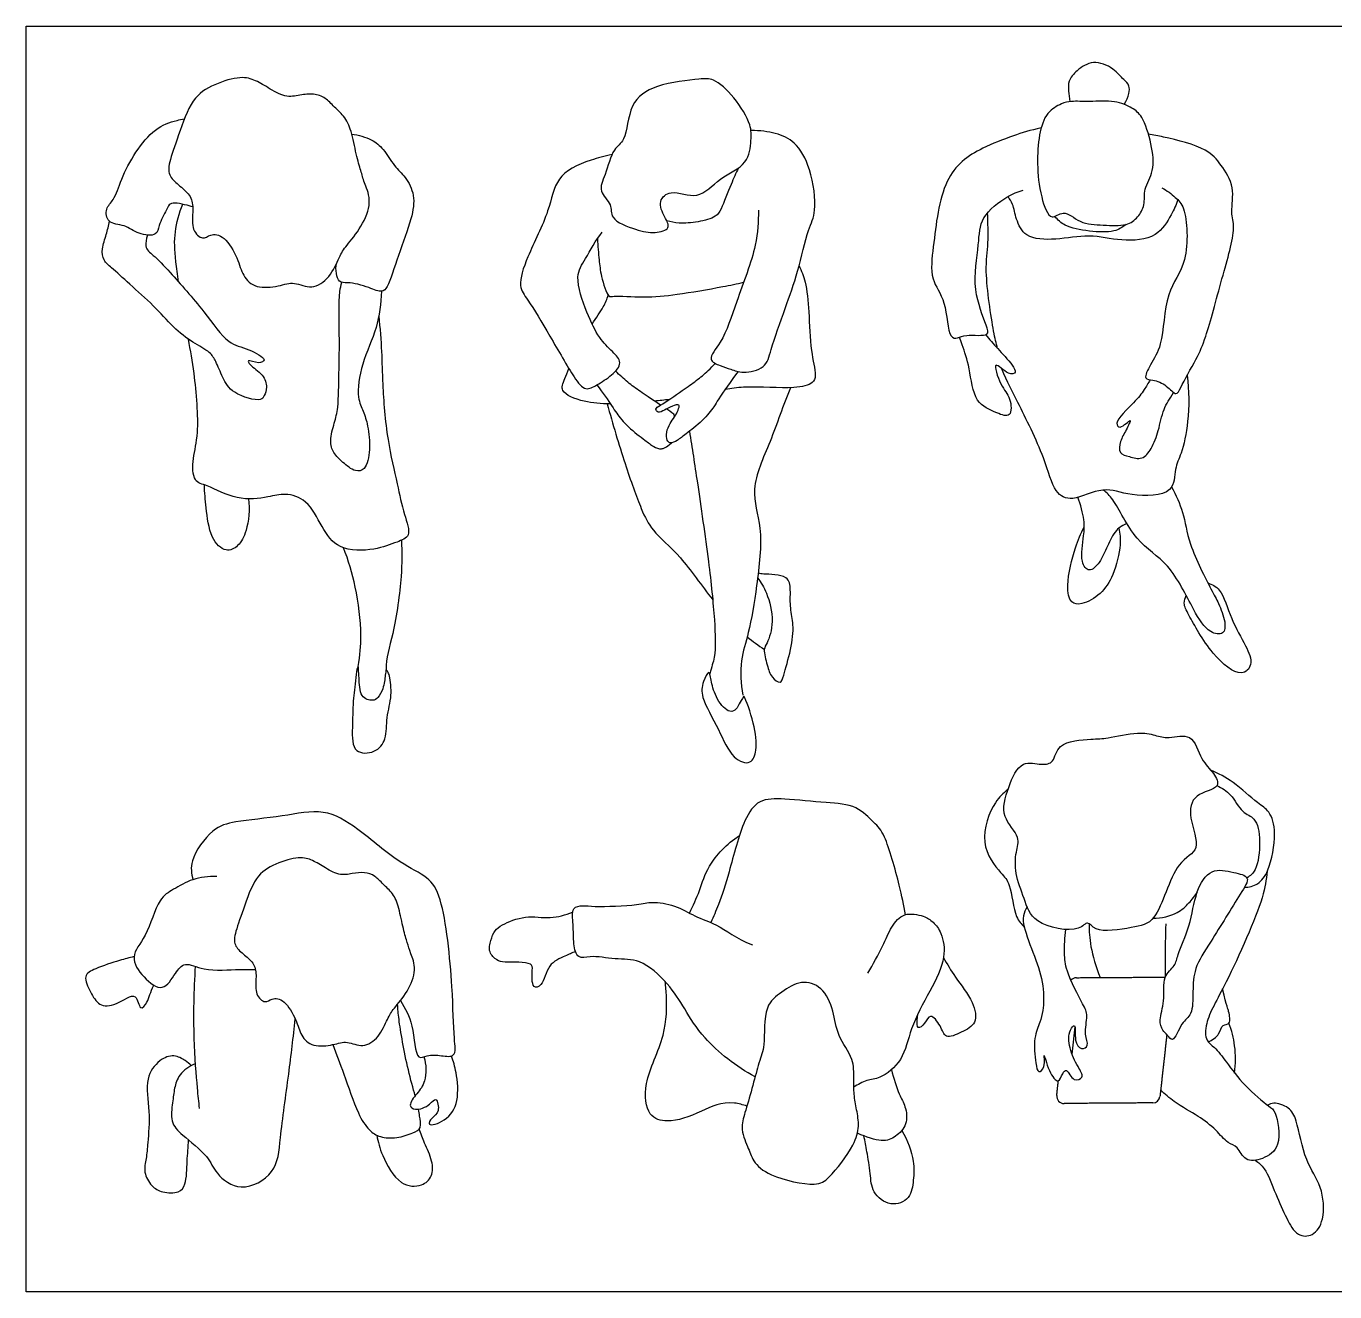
# Model space of a CAD drawing. Header units: millimetres. Extents: x 1029 to 1042.4, y 847.5 to 858.9.
# Drawn here: x 1038.673 to 1040.973, y 856.684 to 858.909 of the extents above; entities that cross this region are included whole.
import ezdxf

# ---------------------------------------------------------------- set-up
doc = ezdxf.new("R2010")
doc.units = ezdxf.units.MM
doc.layers.add('AG-PEOPLE', color=7, linetype='Continuous', true_color=0x66ccff)
doc.layers.add('X-VPRT', color=6, linetype='Continuous', true_color=0xff00ff)

msp = doc.modelspace()

# ---------------------------------------------------------------- linework, layer by layer
at = {"layer": 'AG-PEOPLE'}
msp.add_lwpolyline([(1040.5109, 857.102), (1040.5162, 857.1501)], dxfattribs=at)
for centre, start, end in [((1040.5187, 857.2238), 90.3972, 138.8011), ((1040.6745, 857.2248), 87.4959, 90.3972), ((1040.4969, 857.0284), 173.6324, 270.3972), ((1040.6527, 857.0295), 270.3972, 353.6324)]:
    msp.add_arc(centre, 0.0129, start, end, dxfattribs=at)
for points, knots in [([(1040.6028, 858.7718), (1040.6113, 858.7861), (1040.6143, 858.8062), (1040.6007, 858.815), (1040.5842, 858.8366), (1040.5479, 858.8512), (1040.5195, 858.8326), (1040.5036, 858.8141), (1040.5048, 858.7958), (1040.5059, 858.783), (1040.5073, 858.7769)], [0.028393, 0.028393, 0.028393, 0.028393, 0.284476, 0.480524, 0.747358, 1.055927, 1.34612, 1.593416, 1.809502, 2.02394, 2.02394, 2.02394, 2.02394]), ([(1039.8805, 858.8145), (1039.8913, 858.81), (1039.9189, 858.7851), (1039.9476, 858.7369), (1039.9471, 858.7091), (1039.9422, 858.6642), (1039.8902, 858.6448), (1039.8553, 858.6013), (1039.8068, 858.6243), (1039.7819, 858.602), (1039.794, 858.5745), (1039.8074, 858.5525), (1039.7751, 858.5445), (1039.7455, 858.5507), (1039.697, 858.5692), (1039.7042, 858.5969), (1039.6764, 858.619), (1039.6919, 858.6485), (1039.7028, 858.6946), (1039.7281, 858.7077), (1039.7312, 858.7757), (1039.779, 858.8085), (1039.8548, 858.8163), (1039.8726, 858.8179), (1039.8805, 858.8145)], [0, 0, 0, 0, 0.410549, 0.855713, 1.16975, 1.543205, 1.9762, 2.399985, 2.800824, 3.094724, 3.411971, 3.675701, 3.967246, 4.320045, 4.721028, 5.003725, 5.323252, 5.650567, 6.054629, 6.355242, 6.817524, 7.263435, 7.778208, 8.0792, 8.0792, 8.0792, 8.0792]), ([(1040.6495, 858.7026), (1040.6532, 858.6858), (1040.6572, 858.6557), (1040.636, 858.6241), (1040.64, 858.5952), (1040.6273, 858.5732), (1040.6063, 858.5569), (1040.5652, 858.5605), (1040.525, 858.5606), (1040.4968, 858.5894), (1040.4723, 858.5635), (1040.4542, 858.6135), (1040.4489, 858.6666), (1040.452, 858.7173), (1040.4642, 858.7579), (1040.4919, 858.7737), (1040.5102, 858.7783), (1040.5428, 858.7762), (1040.5853, 858.7795), (1040.6168, 858.7667), (1040.6365, 858.7501), (1040.6457, 858.7198), (1040.6495, 858.7026)], [0, 0, 0, 0, 0.323536, 0.60409, 0.851138, 1.081157, 1.314359, 1.612956, 1.916126, 2.188015, 2.40277, 2.698915, 3.060368, 3.397597, 3.698069, 3.952077, 4.154254, 4.421277, 4.733115, 5.001948, 5.234042, 5.564045, 5.564045, 5.564045, 5.564045]), ([(1038.9652, 858.5919), (1038.9594, 858.5937), (1038.9249, 858.6031), (1038.9209, 858.5879), (1038.9047, 858.5606), (1038.9034, 858.5394), (1038.868, 858.5433), (1038.847, 858.5611), (1038.8145, 858.5616), (1038.8112, 858.5901), (1038.829, 858.6053), (1038.841, 858.651), (1038.8871, 858.7275), (1038.9284, 858.742), (1038.9462, 858.7458), (1038.9505, 858.7466)], [0, 0, 0, 0, 0.221932, 0.484236, 0.772139, 0.983718, 1.260586, 1.542609, 1.815004, 2.053065, 2.29442, 2.647927, 3.362645, 3.723067, 3.836503, 3.836503, 3.836503, 3.836503]), ([(1040.4567, 858.7305), (1040.4379, 858.7268), (1040.4034, 858.7156), (1040.3407, 858.6915), (1040.2933, 858.6566), (1040.2738, 858.5812), (1040.2674, 858.5226), (1040.2597, 858.4631), (1040.2907, 858.4303), (1040.2925, 858.3608), (1040.3109, 858.3605), (1040.3239, 858.3687), (1040.368, 858.3626), (1040.3592, 858.3862), (1040.3337, 858.4505), (1040.3482, 858.5246), (1040.3479, 858.5747), (1040.3961, 858.6108), (1040.415, 858.6182), (1040.4249, 858.6213)], [7.926453, 7.926453, 7.926453, 7.926453, 8.251354, 8.667249, 9.347012, 9.716314, 10.107971, 10.490953, 10.831658, 11.187202, 11.356013, 11.566764, 11.872384, 12.067728, 12.448037, 12.89425, 13.25013, 13.626573, 13.911676, 13.911676, 13.911676, 13.911676]), ([(1039.2449, 858.7196), (1039.2567, 858.7186), (1039.2802, 858.711), (1039.3015, 858.6941), (1039.3187, 858.663), (1039.3401, 858.6451), (1039.357, 858.6113), (1039.3502, 858.5687), (1039.3266, 858.5087), (1039.31, 858.4529), (1039.2978, 858.44), (1039.2746, 858.4511), (1039.2389, 858.4606), (1039.22, 858.4559), (1039.2154, 858.4821), (1039.218, 858.4923)], [0, 0, 0, 0, 0.310458, 0.580464, 0.884054, 1.159911, 1.465551, 1.799765, 2.228648, 2.622472, 2.809483, 3.060349, 3.380888, 3.581405, 3.872756, 3.872756, 3.872756, 3.872756]), ([(1039.9596, 858.5861), (1039.9595, 858.5655), (1039.9588, 858.5234), (1039.9204, 858.4261), (1039.8996, 858.3571), (1039.8675, 858.3231), (1039.8935, 858.3121), (1039.9114, 858.3063), (1039.9331, 858.2982), (1039.9737, 858.3073), (1039.9814, 858.343), (1040.0078, 858.4158), (1040.0292, 858.4757), (1040.046, 858.5517), (1040.0634, 858.5842), (1040.0533, 858.6588), (1040.0263, 858.7066), (1039.9926, 858.7218), (1039.9627, 858.726), (1039.9465, 858.7263)], [0, 0, 0, 0, 0.470664, 1.080136, 1.604626, 1.954469, 2.216973, 2.48458, 2.771086, 3.12785, 3.47273, 3.994484, 4.491651, 5.006039, 5.369702, 5.876038, 6.313555, 6.680176, 7.016104, 7.016104, 7.016104, 7.016104]), ([(1040.6689, 858.625), (1040.6776, 858.6209), (1040.6935, 858.6081), (1040.7125, 858.5901), (1040.7177, 858.4918), (1040.673, 858.4434), (1040.6718, 858.3491), (1040.6502, 858.3181), (1040.635, 858.2881), (1040.6551, 858.2881), (1040.6767, 858.2795), (1040.6945, 858.2578), (1040.7027, 858.2772), (1040.7308, 858.326), (1040.7479, 858.3641), (1040.7732, 858.4642), (1040.8004, 858.5529), (1040.7886, 858.5818), (1040.7986, 858.627), (1040.7726, 858.6664), (1040.7482, 858.6966), (1040.6839, 858.7121), (1040.6538, 858.7184), (1040.6451, 858.7199)], [0, 0, 0, 0, 0.273996, 0.530218, 1.011639, 1.434547, 1.912649, 2.239088, 2.491182, 2.675785, 2.935516, 3.172309, 3.361561, 3.74427, 4.084026, 4.608656, 5.097134, 5.370962, 5.704152, 6.045734, 6.361512, 6.809171, 6.987573, 6.987573, 6.987573, 6.987573]), ([(1039.7025, 858.6841), (1039.6893, 858.681), (1039.6489, 858.67), (1039.6023, 858.6465), (1039.5928, 858.5822), (1039.5539, 858.5075), (1039.5358, 858.4529), (1039.5563, 858.4266), (1039.5937, 858.3645), (1039.6324, 858.2955), (1039.6545, 858.267), (1039.677, 858.2792), (1039.7015, 858.2946), (1039.7227, 858.318), (1039.702, 858.3385), (1039.678, 858.3619), (1039.6577, 858.4053), (1039.6352, 858.4693), (1039.6564, 858.5007), (1039.6737, 858.533), (1039.6849, 858.5472)], [8.322144, 8.322144, 8.322144, 8.322144, 8.534999, 9.017216, 9.478885, 10.038429, 10.470339, 10.791617, 11.304453, 11.851077, 12.173586, 12.443748, 12.778656, 13.081471, 13.369947, 13.716274, 14.137501, 14.614591, 14.970512, 15.412006, 15.412006, 15.412006, 15.412006]), ([(1039.9244, 858.6601), (1039.92, 858.6506), (1039.9116, 858.6329), (1039.8948, 858.5881), (1039.8854, 858.5733), (1039.8531, 858.5645), (1039.8204, 858.5622), (1039.8055, 858.5653), (1039.7985, 858.5672)], [0, 0, 0, 0, 0.335844, 0.742495, 0.98729, 1.322632, 1.668922, 1.948795, 1.948795, 1.948795, 1.948795]), ([(1038.9405, 858.4598), (1038.9385, 858.4727), (1038.9335, 858.5095), (1038.9322, 858.5463), (1038.9414, 858.581), (1038.9478, 858.5964)], [7.882293, 7.882293, 7.882293, 7.882293, 8.0677625, 8.4443444, 8.8121327, 8.8121327, 8.8121327, 8.8121327]), ([(1040.697, 858.6044), (1040.6939, 858.5952), (1040.6854, 858.5778), (1040.6607, 858.535), (1040.597, 858.5304), (1040.541, 858.5449), (1040.4843, 858.5328), (1040.4282, 858.5355), (1040.4122, 858.5696), (1040.4078, 858.5963), (1040.4014, 858.6057), (1040.3984, 858.61)], [0, 0, 0, 0, 0.275969, 0.617913, 1.010829, 1.40142, 1.793535, 2.158904, 2.454191, 2.718359, 2.922681, 2.922681, 2.922681, 2.922681]), ([(1040.3801, 858.3429), (1040.3775, 858.3531), (1040.3724, 858.3725), (1040.3561, 858.4801), (1040.3647, 858.5264), (1040.3632, 858.5639), (1040.3624, 858.5814)], [0, 0, 0, 0, 0.287573, 0.810796, 1.176965, 1.547997, 1.547997, 1.547997, 1.547997]), ([(1040.6059, 858.5609), (1040.5995, 858.5561), (1040.5848, 858.546), (1040.5413, 858.5483), (1040.4977, 858.5562), (1040.4859, 858.569), (1040.4807, 858.575)], [0, 0, 0, 0, 0.232242, 0.542438, 0.85527, 1.085363, 1.085363, 1.085363, 1.085363]), ([(1038.8858, 858.5422), (1038.8836, 858.5352), (1038.8801, 858.5186), (1038.8973, 858.5069), (1038.9287, 858.4733), (1038.9853, 858.4099), (1039.0249, 858.3508), (1039.0606, 858.3437), (1039.0986, 858.3238), (1039.0805, 858.3148), (1039.0598, 858.3251), (1039.0664, 858.3116), (1039.0901, 858.2981), (1039.0968, 858.275), (1039.0914, 858.2601), (1039.0852, 858.2483), (1039.0338, 858.2625), (1039.0182, 858.2906), (1039.0061, 858.32), (1038.996, 858.3377), (1038.9636, 858.3532), (1038.9304, 858.3804), (1038.8965, 858.419), (1038.8556, 858.4547), (1038.8238, 858.4843), (1038.8075, 858.4969), (1038.8046, 858.5188), (1038.8142, 858.5432), (1038.8172, 858.5588), (1038.8189, 858.5666)], [0.052774, 0.052774, 0.052774, 0.052774, 0.223994, 0.465947, 0.792194, 1.287738, 1.717857, 2.038144, 2.331416, 2.504721, 2.723349, 2.86362, 3.139215, 3.385671, 3.586709, 3.749471, 4.103413, 4.404495, 4.691349, 4.920611, 5.223125, 5.565686, 5.938732, 6.327505, 6.66789, 6.894749, 7.125187, 7.390723, 7.645474, 7.645474, 7.645474, 7.645474]), ([(1039.6767, 858.5358), (1039.6772, 858.5234), (1039.6797, 858.4976), (1039.6823, 858.4722), (1039.6944, 858.4314), (1039.7071, 858.4364), (1039.7612, 858.4315), (1039.8167, 858.4376), (1039.8843, 858.4488), (1039.9218, 858.4566), (1039.9337, 858.4592)], [0, 0, 0, 0, 0.364874, 0.688657, 1.049371, 1.231468, 1.658354, 2.12214, 2.661635, 2.914563, 2.914563, 2.914563, 2.914563]), ([(1040.0311, 858.4884), (1040.0353, 858.4791), (1040.0436, 858.4593), (1040.0492, 858.4058), (1040.0501, 858.3418), (1040.0619, 858.2974), (1040.0559, 858.28), (1040.0181, 858.2702), (1039.9514, 858.2779), (1039.9118, 858.2726), (1039.9011, 858.2708)], [0, 0, 0, 0, 0.330649, 0.765879, 1.257857, 1.653705, 1.877093, 2.223919, 2.785004, 2.992656, 2.992656, 2.992656, 2.992656]), ([(1039.2973, 858.4434), (1039.296, 858.422), (1039.2912, 858.3784), (1039.2615, 858.3185), (1039.2526, 858.2577), (1039.2656, 858.2329), (1039.2739, 858.2061), (1039.2784, 858.1664), (1039.2705, 858.1292), (1039.2498, 858.1253), (1039.2289, 858.1428), (1039.2117, 858.1586), (1039.2052, 858.1812), (1039.2146, 858.2129), (1039.2218, 858.2396), (1039.2221, 858.303), (1039.2238, 858.3529), (1039.2214, 858.4427), (1039.2261, 858.4534), (1039.2275, 858.4589)], [0, 0, 0, 0, 0.416641, 0.846886, 1.243527, 1.509123, 1.779501, 2.114755, 2.419301, 2.624763, 2.890745, 3.141718, 3.384532, 3.675648, 3.954377, 4.354578, 4.750886, 5.229508, 5.442829, 5.442829, 5.442829, 5.442829]), ([(1039.6672, 858.3858), (1039.6749, 858.3971), (1039.6881, 858.4155), (1039.6935, 858.4298), (1039.6958, 858.4365)], [5.9101037, 5.9101037, 5.9101037, 5.9101037, 6.194702, 6.432572, 6.432572, 6.432572, 6.432572]), ([(1039.2923, 858.3998), (1039.2944, 858.379), (1039.2979, 858.336), (1039.2984, 858.2794), (1039.306, 858.1822), (1039.3251, 858.1067), (1039.335, 858.0543), (1039.3513, 858.0124), (1039.3222, 858.0019), (1039.2848, 857.9871), (1039.2207, 857.9866), (1039.1914, 858.029), (1039.1691, 858.077), (1039.1276, 858.0897), (1039.0972, 858.0807), (1039.0424, 858.0743), (1038.9932, 858.1027), (1038.9646, 858.1076), (1038.9652, 858.1533), (1038.9778, 858.1951), (1038.9696, 858.2935), (1038.9614, 858.339), (1038.9577, 858.3592)], [0, 0, 0, 0, 0.410944, 0.805495, 1.317458, 1.780455, 2.166425, 2.480602, 2.72965, 3.067757, 3.465758, 3.826531, 4.200099, 4.519983, 4.810389, 5.19127, 5.581297, 5.834582, 6.150901, 6.506094, 7.034483, 7.384226, 7.384226, 7.384226, 7.384226]), ([(1040.3591, 858.3672), (1040.3624, 858.363), (1040.3729, 858.3504), (1040.3909, 858.3318), (1040.4188, 858.2996), (1040.3977, 858.2953), (1040.3687, 858.3279), (1040.3854, 858.2752), (1040.4036, 858.2586), (1040.4058, 858.219), (1040.3762, 858.2304), (1040.3371, 858.2473), (1040.3324, 858.3081), (1040.3201, 858.3428), (1040.3148, 858.3584), (1040.3133, 858.3626)], [0.142017, 0.142017, 0.142017, 0.142017, 0.286481, 0.592198, 0.878321, 1.054826, 1.306868, 1.6097, 1.895212, 2.161763, 2.401713, 2.72726, 3.113567, 3.452085, 3.584846, 3.584846, 3.584846, 3.584846]), ([(1039.9241, 858.3023), (1039.9121, 858.2868), (1039.8894, 858.2544), (1039.882, 858.2407), (1039.8616, 858.2148), (1039.8328, 858.1932), (1039.8183, 858.1814), (1039.8047, 858.1752), (1039.798, 858.1814), (1039.7974, 858.1963), (1039.8039, 858.211), (1039.8124, 858.2225), (1039.8184, 858.233), (1039.8225, 858.2466), (1039.8069, 858.241), (1039.7951, 858.2353), (1039.7836, 858.2285), (1039.7773, 858.2372), (1039.7894, 858.2439), (1039.8266, 858.2693), (1039.8501, 858.2858), (1039.8689, 858.3014), (1039.8797, 858.3124), (1039.8836, 858.3167)], [0, 0, 0, 0, 0.45879, 0.700038, 1.035914, 1.399441, 1.661612, 1.876153, 2.033516, 2.257322, 2.499089, 2.723975, 2.941204, 3.122007, 3.324075, 3.559885, 3.761358, 3.9106, 4.105329, 4.510339, 4.841262, 5.154575, 5.343561, 5.343561, 5.343561, 5.343561]), ([(1039.6996, 858.2455), (1039.6832, 858.2455), (1039.65, 858.2481), (1039.6091, 858.2658), (1039.6172, 858.2844), (1039.6238, 858.3012), (1039.6264, 858.3077)], [4.192894, 4.192894, 4.192894, 4.192894, 4.518696, 4.906008, 5.184405, 5.33427, 5.33427, 5.33427, 5.33427]), ([(1039.7878, 858.2433), (1039.7804, 858.2481), (1039.7606, 858.2613), (1039.7411, 858.2746), (1039.7226, 858.2894), (1039.7122, 858.2997), (1039.7087, 858.3033)], [4.290604, 4.290604, 4.290604, 4.290604, 4.510339, 4.841262, 5.154575, 5.318289, 5.318289, 5.318289, 5.318289]), ([(1040.7134, 858.2957), (1040.7169, 858.2689), (1040.7167, 858.2167), (1040.7045, 858.159), (1040.6904, 858.1322), (1040.6924, 858.0839), (1040.6126, 858.0816), (1040.5662, 858.1026), (1040.5108, 858.0721), (1040.4788, 858.0887), (1040.4628, 858.154), (1040.4157, 858.2486), (1040.3976, 858.2826), (1040.3875, 858.3073)], [0, 0, 0, 0, 0.460321, 0.84645, 1.127663, 1.437817, 1.854614, 2.224296, 2.614337, 2.935955, 3.333372, 3.858956, 4.252499, 4.252499, 4.252499, 4.252499]), ([(1039.6757, 858.2787), (1039.6857, 858.2655), (1039.703, 858.2412), (1039.7098, 858.2291), (1039.7306, 858.2034), (1039.7597, 858.1822), (1039.7743, 858.1707), (1039.7848, 858.1661), (1039.7927, 858.1671), (1039.7968, 858.1676), (1039.807, 858.1772)], [0.10593, 0.10593, 0.10593, 0.10593, 0.476049, 0.729097, 1.081402, 1.46271, 1.737703, 1.969188, 1.969188, 2.167915, 2.167915, 2.167915, 2.167915]), ([(1040.0158, 858.2739), (1040.0031, 858.2427), (1039.983, 858.1808), (1039.9423, 858.0961), (1039.969, 858.0268), (1039.9573, 857.9269), (1039.9441, 857.8439), (1039.9267, 857.7958), (1039.9287, 857.7533), (1039.9323, 857.7334)], [0, 0, 0, 0, 0.600944, 1.161675, 1.659994, 2.259347, 2.807754, 3.234563, 3.691156, 3.691156, 3.691156, 3.691156]), ([(1040.6482, 858.2879), (1040.645, 858.2819), (1040.6366, 858.2681), (1040.6216, 858.2482), (1040.5837, 858.2144), (1040.5957, 858.1992), (1040.6195, 858.2259), (1040.6048, 858.1967), (1040.5956, 858.1814), (1040.592, 858.1572), (1040.6122, 858.1529), (1040.635, 858.1458), (1040.6518, 858.1678), (1040.6639, 858.1985), (1040.6701, 858.2362), (1040.6826, 858.254), (1040.6894, 858.2655)], [0.050621, 0.050621, 0.050621, 0.050621, 0.259132, 0.542289, 0.894983, 1.048957, 1.283666, 1.500697, 1.748995, 1.975201, 2.191842, 2.433757, 2.685626, 2.988013, 3.308601, 3.591391, 3.591391, 3.591391, 3.591391]), ([(1039.694, 858.2456), (1039.7033, 858.2102), (1039.7237, 858.143), (1039.7522, 858.0623), (1039.773, 858.0203), (1039.8195, 857.9837), (1039.8601, 857.9261), (1039.8794, 857.9007)], [0, 0, 0, 0, 0.625889, 1.173633, 1.567019, 2.06103, 2.526262, 2.526262, 2.526262, 2.526262]), ([(1039.8129, 858.2238), (1039.8127, 858.2245), (1039.811, 858.2271), (1039.8076, 858.2307), (1039.8003, 858.2352), (1039.7981, 858.2366)], [0.7333161, 0.7333161, 0.7333161, 0.7333161, 0.753886, 0.753886, 1.0218473, 1.0218473, 1.0218473, 1.0218473]), ([(1039.8384, 858.1973), (1039.8432, 858.1671), (1039.8523, 858.1073), (1039.8727, 857.9686), (1039.8828, 857.8707), (1039.8852, 857.8025), (1039.8773, 857.7832), (1039.874, 857.771)], [0, 0, 0, 0, 0.59848, 1.336561, 1.972584, 2.477448, 2.781735, 2.781735, 2.781735, 2.781735]), ([(1039.0633, 858.0785), (1039.0663, 858.0603), (1039.0616, 858.0233), (1039.0473, 857.9951), (1039.0222, 857.983), (1038.9945, 858.0108), (1038.989, 858.0633), (1038.9861, 858.0895), (1038.9858, 858.103)], [0, 0, 0, 0, 0.386691, 0.674839, 0.917125, 1.214213, 1.590721, 1.921252, 1.921252, 1.921252, 1.921252]), ([(1040.6859, 858.0995), (1040.6934, 858.0851), (1040.7085, 858.054), (1040.7143, 857.999), (1040.7551, 857.9201), (1040.7682, 857.8961), (1040.7813, 857.864), (1040.7793, 857.8382), (1040.7489, 857.8428), (1040.7224, 857.8855), (1040.6839, 857.967), (1040.6215, 858.0006), (1040.5853, 858.0788), (1040.572, 858.0886), (1040.5664, 858.094)], [0, 0, 0, 0, 0.356925, 0.746227, 1.221058, 1.497132, 1.794873, 2.022002, 2.255855, 2.615624, 3.096317, 3.532773, 3.99029, 4.237943, 4.237943, 4.237943, 4.237943]), ([(1040.6074, 858.0351), (1040.6006, 858.0322), (1040.5866, 858.0246), (1040.5726, 857.9949), (1040.5614, 857.9675), (1040.5408, 857.9471), (1040.5239, 857.9697), (1040.5324, 858.0143), (1040.5331, 858.0408), (1040.5265, 858.0686), (1040.5209, 858.0812)], [0, 0, 0, 0, 0.240954, 0.529246, 0.818567, 1.057747, 1.283008, 1.624787, 1.896333, 2.224353, 2.224353, 2.224353, 2.224353]), ([(1040.5934, 858.0271), (1040.5951, 858.0175), (1040.598, 857.9978), (1040.5846, 857.9436), (1040.5635, 857.9113), (1040.5299, 857.8917), (1040.5067, 857.8944), (1040.4998, 857.9292), (1040.5155, 857.9936), (1040.5263, 858.0172), (1040.5324, 858.0291)], [0, 0, 0, 0, 0.277171, 0.652799, 0.976059, 1.285537, 1.502077, 1.783497, 2.2012, 2.524917, 2.524917, 2.524917, 2.524917]), ([(1039.3322, 858.0056), (1039.3331, 857.9845), (1039.3336, 857.9428), (1039.3197, 857.8422), (1039.3044, 857.7977), (1039.3051, 857.7788)], [0, 0, 0, 0, 0.414884, 0.938525, 1.354699, 1.354699, 1.354699, 1.354699]), ([(1039.2563, 857.7837), (1039.259, 857.8039), (1039.2637, 857.8447), (1039.2528, 857.9244), (1039.2391, 857.9701), (1039.2303, 857.9924)], [3.862895, 3.862895, 3.862895, 3.862895, 4.183389, 4.665314, 5.106185, 5.106185, 5.106185, 5.106185]), ([(1039.9583, 857.9398), (1039.9645, 857.9313), (1039.9757, 857.9132), (1039.9883, 857.8643), (1039.9764, 857.8253), (1039.9673, 857.8143), (1039.9753, 857.7855), (1039.9811, 857.7651), (1039.9996, 857.7515), (1040.0047, 857.771), (1040.0175, 857.8138), (1040.0227, 857.8566), (1040.0148, 857.8857), (1040.0164, 857.9176), (1040.014, 857.9458), (1039.9685, 857.9456), (1039.9627, 857.9472), (1039.9593, 857.9476)], [0, 0, 0, 0, 0.334861, 0.759281, 1.130337, 1.345308, 1.658923, 1.948708, 2.187201, 2.408131, 2.817357, 3.211942, 3.537487, 3.875932, 4.161233, 4.534614, 4.725781, 4.725781, 4.725781, 4.725781]), ([(1040.7495, 857.9311), (1040.7569, 857.9278), (1040.7747, 857.921), (1040.7896, 857.8656), (1040.8161, 857.8229), (1040.8305, 857.7876), (1040.8065, 857.7622), (1040.7532, 857.8061), (1040.7176, 857.8717), (1040.7059, 857.894), (1040.7097, 857.9044), (1040.7118, 857.9085)], [0, 0, 0, 0, 0.251614, 0.627868, 1.003885, 1.302646, 1.541018, 1.939309, 2.393815, 2.638152, 2.827771, 2.827771, 2.827771, 2.827771]), ([(1039.2475, 857.7228), (1039.2482, 857.7303), (1039.2501, 857.7438), (1039.253, 857.7806), (1039.2566, 857.7856), (1039.2564, 857.7773), (1039.258, 857.7651), (1039.2584, 857.7281), (1039.2817, 857.7225), (1039.2911, 857.728), (1039.3013, 857.7458), (1039.3037, 857.769), (1039.3048, 857.7754), (1039.3051, 857.7788), (1039.3062, 857.7775), (1039.3085, 857.7744), (1039.3121, 857.7666), (1039.3146, 857.7448), (1039.3128, 857.7206), (1039.3049, 857.6945), (1039.3073, 857.6562), (1039.287, 857.6309), (1039.2452, 857.6299), (1039.2456, 857.6708), (1039.2466, 857.7069), (1039.2475, 857.7228)], [3.510302, 3.510302, 3.510302, 3.510302, 3.757272, 4.183672, 4.308948, 4.435355, 4.629314, 4.875912, 5.093143, 5.257358, 5.43789, 5.681054, 5.847636, 5.847636, 5.847636, 5.964701, 6.115134, 6.41239, 6.41239, 6.740184, 7.057431, 7.338084, 7.623724, 7.958234, 8.217738, 8.217738, 8.217738, 8.217738]), ([(1039.934, 857.7316), (1039.9383, 857.7252), (1039.9527, 857.6837), (1039.9584, 857.6387), (1039.9473, 857.6093), (1039.9122, 857.6209), (1039.8893, 857.6768), (1039.8582, 857.7278), (1039.8606, 857.7544), (1039.8726, 857.778), (1039.875, 857.7665), (1039.8769, 857.756), (1039.8851, 857.7252), (1039.9077, 857.701), (1039.9226, 857.7083), (1039.9265, 857.7207), (1039.934, 857.7316)], [0, 0, 0, 0, 0.441547, 0.84855, 1.143339, 1.483317, 1.902821, 2.395151, 2.727707, 2.991381, 3.157946, 3.378037, 3.739787, 4.091727, 4.315161, 4.582192, 4.582192, 4.582192, 4.582192]), ([(1040.4573, 857.6119), (1040.4471, 857.6126), (1040.4203, 857.6208), (1040.3978, 857.5705), (1040.3836, 857.5194), (1040.4218, 857.4851), (1040.4114, 857.457), (1040.4099, 857.4188), (1040.4276, 857.3757), (1040.441, 857.329), (1040.5229, 857.3142), (1040.5384, 857.3393), (1040.5523, 857.3136), (1040.6178, 857.3255), (1040.6634, 857.3327), (1040.6886, 857.4419), (1040.7409, 857.4595), (1040.7146, 857.5168), (1040.7223, 857.5617), (1040.7749, 857.5683), (1040.7594, 857.5988), (1040.7366, 857.6183), (1040.7237, 857.6693), (1040.6809, 857.6557), (1040.6565, 857.6635), (1040.6258, 857.6698), (1040.5727, 857.6567), (1040.5465, 857.6567), (1040.4839, 857.6519), (1040.4806, 857.6143), (1040.4654, 857.6114), (1040.4573, 857.6119)], [0, 0, 0, 0, 0.405712, 0.906361, 1.423809, 1.895931, 2.264501, 2.70468, 3.195372, 3.684626, 4.298346, 4.611806, 4.9179, 5.485852, 5.963982, 6.68928, 7.161723, 7.68246, 8.140812, 8.59163, 8.931694, 9.347019, 9.820067, 10.250398, 10.613612, 11.016443, 11.536915, 11.934658, 12.467608, 12.857556, 13.180241, 13.180241, 13.180241, 13.180241]), ([(1040.8141, 857.3955), (1040.822, 857.3958), (1040.8395, 857.4), (1040.8587, 857.4255), (1040.8715, 857.4896), (1040.8597, 857.5298), (1040.8358, 857.5437), (1040.7946, 857.583), (1040.7685, 857.5953), (1040.7549, 857.6013)], [0, 0, 0, 0, 0.35159, 0.747463, 1.330556, 1.778785, 2.147751, 2.68505, 3.167018, 3.167018, 3.167018, 3.167018]), ([(1040.3982, 857.5674), (1040.3899, 857.5608), (1040.3732, 857.5469), (1040.344, 857.4733), (1040.3852, 857.4203), (1040.404, 857.4026), (1040.4094, 857.3415), (1040.4218, 857.3315), (1040.427, 857.3258)], [0, 0, 0, 0, 0.40726, 1.019428, 1.579499, 1.954685, 2.495401, 2.840367, 2.840367, 2.840367, 2.840367]), ([(1040.7656, 857.5743), (1040.7743, 857.57), (1040.7918, 857.5608), (1040.8083, 857.5258), (1040.8354, 857.5188), (1040.8433, 857.4766), (1040.8369, 857.425), (1040.8239, 857.416), (1040.8185, 857.4119)], [0, 0, 0, 0, 0.38837, 0.821079, 1.173465, 1.628546, 2.142208, 2.468887, 2.468887, 2.468887, 2.468887]), ([(1040.2185, 857.3475), (1040.215, 857.3649), (1040.2084, 857.3983), (1040.1823, 857.4915), (1040.1654, 857.5061), (1040.1322, 857.5415), (1040.0778, 857.5438), (1040.0076, 857.5515), (1039.9588, 857.5516), (1039.9301, 857.5088), (1039.9102, 857.427), (1039.8908, 857.3672), (1039.8807, 857.3441), (1039.8758, 857.3337)], [0, 0, 0, 0, 0.378881, 0.885459, 1.242788, 1.579026, 1.958328, 2.401588, 2.744638, 3.09465, 3.655199, 4.071642, 4.377256, 4.377256, 4.377256, 4.377256]), ([(1039.3304, 857.1964), (1039.3386, 857.1822), (1039.3548, 857.1581), (1039.3559, 857.0885), (1039.3787, 857.1022), (1039.4014, 857.1), (1039.4296, 857.0955), (1039.4233, 857.1373), (1039.4231, 857.2201), (1039.4073, 857.3734), (1039.3796, 857.4151), (1039.3265, 857.4379), (1039.2573, 857.4992), (1039.1961, 857.536), (1039.1236, 857.5193), (1039.0411, 857.5123), (1038.9988, 857.5005), (1038.9584, 857.4432), (1038.9632, 857.4198), (1038.9655, 857.409)], [0, 0, 0, 0, 0.384703, 0.79186, 1.005227, 1.279617, 1.529073, 1.826807, 2.349535, 3.028935, 3.398901, 3.802656, 4.333667, 4.785009, 5.251137, 5.747903, 6.110905, 6.546243, 6.862118, 6.862118, 6.862118, 6.862118]), ([(1039.8387, 857.3502), (1039.8446, 857.3634), (1039.8576, 857.3903), (1039.8697, 857.4353), (1039.904, 857.4724), (1039.9263, 857.4865)], [0, 0, 0, 0, 0.34235, 0.695529, 1.141005, 1.141005, 1.141005, 1.141005]), ([(1040.8185, 857.4119), (1040.816, 857.4171), (1040.7934, 857.4221), (1040.7533, 857.4313), (1040.7265, 857.3862), (1040.7203, 857.3286), (1040.6962, 857.2792), (1040.6932, 857.2569), (1040.6683, 857.2388), (1040.6756, 857.1955), (1040.663, 857.1639), (1040.6693, 857.1437), (1040.6786, 857.1368), (1040.689, 857.1197), (1040.7027, 857.1593), (1040.7237, 857.171), (1040.7232, 857.2137), (1040.725, 857.2553), (1040.756, 857.3005), (1040.8035, 857.3796), (1040.8213, 857.406), (1040.8185, 857.4119)], [0, 0, 0, 0, 0.363536, 0.807719, 1.286708, 1.852209, 2.37979, 2.710809, 3.077918, 3.54147, 3.962886, 4.272159, 4.525853, 4.767508, 5.172625, 5.528893, 5.976262, 6.437195, 6.972244, 7.684082, 8.0839, 8.0839, 8.0839, 8.0839]), ([(1040.8541, 857.4238), (1040.8518, 857.408), (1040.8495, 857.3763), (1040.7842, 857.2282), (1040.7446, 857.1623), (1040.7448, 857.1255), (1040.7628, 857.1145), (1040.7834, 857.0867), (1040.8127, 857.0467), (1040.8563, 857.0109), (1040.8706, 857.0015), (1040.8811, 856.9393), (1040.8477, 856.9172), (1040.8139, 856.9119), (1040.8032, 856.9407), (1040.7834, 856.9451), (1040.7637, 856.9705), (1040.7324, 856.9946), (1040.697, 857.0126), (1040.6744, 857.032), (1040.6667, 857.0394)], [0, 0, 0, 0, 0.498322, 1.411264, 2.060798, 2.449287, 2.758784, 3.174712, 3.700665, 4.230435, 4.530183, 5.0629, 5.499299, 5.88564, 6.246765, 6.556855, 6.95539, 7.408295, 7.917027, 8.193407, 8.193407, 8.193407, 8.193407]), ([(1039.0074, 857.4146), (1038.9933, 857.4151), (1038.9649, 857.412), (1038.9314, 857.3918), (1038.9027, 857.3755), (1038.8864, 857.3091), (1038.8529, 857.2747), (1038.8771, 857.237), (1038.9135, 857.2087), (1038.9342, 857.2449), (1038.9516, 857.2663), (1038.9857, 857.247), (1039.0474, 857.2522), (1039.0661, 857.2509), (1039.0757, 857.2509)], [0, 0, 0, 0, 0.356712, 0.693815, 0.999606, 1.445653, 1.804531, 2.14782, 2.480128, 2.798228, 3.064035, 3.383854, 3.813387, 4.10748, 4.10748, 4.10748, 4.10748]), ([(1040.6533, 857.3411), (1040.6678, 857.3409), (1040.6969, 857.3485), (1040.7164, 857.3673), (1040.727, 857.3805), (1040.7312, 857.3875)], [0, 0, 0, 0, 0.475729, 0.848527, 1.205217, 1.205217, 1.205217, 1.205217]), ([(1039.6382, 857.2826), (1039.6319, 857.2803), (1039.6198, 857.2743), (1039.5878, 857.2614), (1039.5821, 857.2232), (1039.5605, 857.2157), (1039.5619, 857.2503), (1039.5634, 857.2651), (1039.5126, 857.2631), (1039.5006, 857.2662), (1039.4841, 857.2814), (1039.4887, 857.3025), (1039.4958, 857.32), (1039.5098, 857.331), (1039.5509, 857.3476), (1039.5937, 857.339), (1039.6204, 857.3472), (1039.633, 857.3517)], [0, 0, 0, 0, 0.233692, 0.527449, 0.83935, 1.020492, 1.298769, 1.473754, 1.820942, 2.019263, 2.244102, 2.478035, 2.69952, 2.913214, 3.251222, 3.594939, 3.924533, 3.924533, 3.924533, 3.924533]), ([(1039.9537, 857.0623), (1039.921, 857.0796), (1039.8631, 857.1266), (1039.8307, 857.1812), (1039.8021, 857.2268), (1039.7528, 857.2711), (1039.7088, 857.268), (1039.6658, 857.2766), (1039.6412, 857.2682), (1039.6335, 857.2982), (1039.6353, 857.3283), (1039.6296, 857.361), (1039.6528, 857.364), (1039.6723, 857.3609), (1039.7472, 857.3634), (1039.7719, 857.3714), (1039.8145, 857.3646), (1039.8485, 857.3435), (1039.8969, 857.3273), (1039.919, 857.3062), (1039.9492, 857.2942)], [0, 0, 0, 0, 0.547283, 0.95806, 1.339467, 1.748021, 2.089315, 2.433038, 2.66558, 2.919982, 3.223479, 3.495974, 3.706495, 3.951018, 4.393186, 4.670485, 4.994341, 5.331658, 5.695238, 6.340548, 6.340548, 6.340548, 6.340548]), ([(1040.1522, 857.2445), (1040.161, 857.2601), (1040.1785, 857.2912), (1040.192, 857.3255), (1040.2147, 857.3528), (1040.2501, 857.346), (1040.2675, 857.3351), (1040.2834, 857.3143), (1040.2903, 857.2699), (1040.2611, 857.2121), (1040.2255, 857.1489), (1040.2164, 857.0918), (1040.1749, 857.0583), (1040.1502, 857.0578), (1040.1344, 857.0488), (1040.1272, 857.0441)], [0, 0, 0, 0, 0.381284, 0.699931, 0.990669, 1.285135, 1.5197, 1.774804, 2.109711, 2.526996, 2.972032, 3.36503, 3.723754, 3.977656, 4.241104, 4.241104, 4.241104, 4.241104]), ([(1040.432, 857.3612), (1040.4289, 857.3564), (1040.4242, 857.3447), (1040.4256, 857.3244), (1040.4458, 857.2728), (1040.4623, 857.2249), (1040.4608, 857.1794), (1040.4549, 857.1583), (1040.4424, 857.1303), (1040.4467, 857.0896), (1040.4505, 857.0669), (1040.4653, 857.079), (1040.4592, 857.1132), (1040.4692, 857.0716), (1040.4873, 857.0481), (1040.4936, 857.0679), (1040.5022, 857.0788), (1040.5121, 857.0522), (1040.534, 857.061), (1040.5198, 857.0819), (1040.5051, 857.1118), (1040.5041, 857.1429), (1040.5191, 857.1591), (1040.5138, 857.1255), (1040.526, 857.1085), (1040.5424, 857.1176), (1040.5308, 857.1377), (1040.5402, 857.1709), (1040.5295, 857.1903), (1040.4993, 857.2486), (1040.4974, 857.2791), (1040.4979, 857.3079), (1040.5002, 857.3214)], [0, 0, 0, 0, 0.298808, 0.617233, 1.149257, 1.679993, 2.153927, 2.487767, 2.880256, 3.354362, 3.643338, 3.899209, 4.217291, 4.598509, 4.95071, 5.225697, 5.437844, 5.766591, 6.03418, 6.353488, 6.785507, 7.189145, 7.422751, 7.784297, 8.091992, 8.335144, 8.655038, 9.063387, 9.40722, 9.980878, 10.393174, 10.855442, 10.855442, 10.855442, 10.855442]), ([(1040.541, 857.3317), (1040.541, 857.3181), (1040.5417, 857.2954), (1040.5528, 857.2556), (1040.5603, 857.2369)], [0, 0, 0, 0, 0.4593168, 0.9213239, 0.9213239, 0.9213239, 0.9213239]), ([(1040.6758, 857.3311), (1040.6749, 857.3107), (1040.6742, 857.2698), (1040.6747, 857.2483), (1040.6749, 857.2375)], [0, 0, 0, 0, 0.5647922, 0.97475, 0.97475, 0.97475, 0.97475]), ([(1038.8622, 857.2738), (1038.8535, 857.2717), (1038.8367, 857.2673), (1038.7958, 857.254), (1038.7707, 857.2406), (1038.7862, 857.2111), (1038.7993, 857.186), (1038.831, 857.1865), (1038.8679, 857.2163), (1038.871, 857.1759), (1038.8879, 857.1942), (1038.8906, 857.2115), (1038.8967, 857.2235)], [0, 0, 0, 0, 0.298544, 0.681547, 0.955825, 1.261997, 1.560663, 1.872872, 2.214599, 2.481437, 2.702059, 2.986934, 2.986934, 2.986934, 2.986934]), ([(1038.9697, 857.2568), (1038.9668, 857.2147), (1038.9654, 857.1345), (1038.9726, 857.0446), (1038.9754, 857.0189), (1038.9767, 857.0068)], [0, 0, 0, 0, 0.616677, 1.128713, 1.460003, 1.460003, 1.460003, 1.460003]), ([(1040.2849, 857.2717), (1040.2918, 857.2604), (1040.3047, 857.2374), (1040.3382, 857.1963), (1040.3456, 857.1559), (1040.3175, 857.141), (1040.2871, 857.1274), (1040.2812, 857.1522), (1040.2613, 857.1759), (1040.2533, 857.1562), (1040.2379, 857.1434), (1040.2389, 857.1641), (1040.2396, 857.1703), (1040.2405, 857.174)], [0, 0, 0, 0, 0.328242, 0.708469, 1.01317, 1.293494, 1.562508, 1.80244, 2.053595, 2.261835, 2.451168, 2.644211, 2.81959, 2.81959, 2.81959, 2.81959]), ([(1039.9395, 857.0109), (1039.9321, 857.0133), (1039.9007, 857.0221), (1039.8519, 856.9972), (1039.8061, 856.9804), (1039.7637, 856.9912), (1039.7552, 857.0527), (1039.799, 857.1345), (1039.7987, 857.2019), (1039.7969, 857.2207), (1039.7957, 857.2298)], [2.997056, 2.997056, 2.997056, 2.997056, 3.116608, 3.507043, 4.028053, 4.352669, 4.728509, 5.184748, 5.602529, 5.874294, 5.874294, 5.874294, 5.874294]), ([(1040.128, 857.0317), (1040.1289, 857.0227), (1040.1324, 857.0049), (1040.1375, 856.9752), (1040.1289, 856.9413), (1040.0852, 856.8836), (1040.0597, 856.8686), (1039.98, 856.8856), (1039.9498, 856.9125), (1039.9414, 856.9407), (1039.9268, 856.9686), (1039.9339, 856.993), (1039.9457, 857.0304), (1039.9595, 857.0878), (1039.9723, 857.116), (1039.9677, 857.1876), (1040, 857.2112), (1040.0342, 857.2338), (1040.0737, 857.2212), (1040.0931, 857.1779), (1040.097, 857.1341), (1040.1283, 857.0954), (1040.127, 857.0589), (1040.1271, 857.0407), (1040.128, 857.0317)], [0, 0, 0, 0, 0.284319, 0.568637, 0.861891, 1.277261, 1.546489, 1.983244, 2.296455, 2.558107, 2.858237, 3.047961, 3.047961, 3.511904, 3.801873, 4.202351, 4.507898, 4.816719, 5.113215, 5.446216, 5.775822, 6.117402, 6.401721, 6.68604, 6.68604, 6.68604, 6.68604]), ([(1040.7503, 857.124), (1040.7573, 857.1271), (1040.7711, 857.1352), (1040.7737, 857.1559), (1040.7912, 857.1532), (1040.7865, 857.1784), (1040.7837, 857.1849), (1040.7754, 857.2169)], [0, 0, 0, 0, 0.345993, 0.644075, 0.881336, 1.204703, 1.458759, 1.458759, 1.458759, 1.458759]), ([(1039.3563, 857.029), (1039.3528, 857.042), (1039.3395, 857.0895), (1039.3273, 857.1622), (1039.326, 857.1811), (1039.3253, 857.19)], [2.911788, 2.911788, 2.911788, 2.911788, 3.174514, 3.695362, 3.979435, 3.979435, 3.979435, 3.979435]), ([(1038.9696, 857.0854), (1038.9593, 857.0814), (1038.9403, 857.0676), (1038.9327, 857.0424), (1038.93, 857.0172), (1038.9249, 856.9826), (1038.9472, 856.9587), (1038.9933, 856.9242), (1039.0048, 856.8913), (1039.0502, 856.857), (1039.1146, 856.8928), (1039.1186, 856.9574), (1039.1348, 857.069), (1039.1419, 857.1317), (1039.1456, 857.1642)], [0, 0, 0, 0, 0.315712, 0.589845, 0.869119, 1.178979, 1.485757, 1.8955, 2.221039, 2.601805, 3.025241, 3.455243, 4.03647, 4.578819, 4.578819, 4.578819, 4.578819]), ([(1040.7966, 857.0691), (1040.7987, 857.0849), (1040.7987, 857.117), (1040.7916, 857.144), (1040.7868, 857.1569)], [0, 0, 0, 0, 0.4976407, 0.9618611, 0.9618611, 0.9618611, 0.9618611]), ([(1039.2114, 857.119), (1039.2179, 857.1017), (1039.231, 857.0687), (1039.2539, 856.9996), (1039.2735, 856.9686), (1039.2949, 856.9553), (1039.3241, 856.9538), (1039.3514, 856.9633), (1039.3687, 856.9711), (1039.3634, 856.9944), (1039.3634, 857.0004), (1039.3623, 857.0056)], [0, 0, 0, 0, 0.408229, 0.874786, 1.202231, 1.465396, 1.757551, 2.055407, 2.27374, 2.517315, 2.712038, 2.712038, 2.712038, 2.712038]), ([(1038.9626, 857.0822), (1038.9593, 857.0854), (1038.9522, 857.0912), (1038.9319, 857.103), (1038.9051, 857.0924), (1038.8795, 857.0586), (1038.8913, 857.002), (1038.8863, 856.9481), (1038.8842, 856.9194), (1038.878, 856.8946), (1038.8921, 856.8696), (1038.9113, 856.8582), (1038.9416, 856.8574), (1038.9547, 856.8739), (1038.955, 856.9155), (1038.9573, 856.939), (1038.9579, 856.9514)], [0, 0, 0, 0, 0.203244, 0.456419, 0.736523, 1.075435, 1.489107, 1.894273, 2.186679, 2.455513, 2.736117, 2.995446, 3.281856, 3.514071, 3.861397, 4.196727, 4.196727, 4.196727, 4.196727]), ([(1039.3716, 857.0976), (1039.376, 857.0843), (1039.3762, 857.054), (1039.3605, 857.0342), (1039.3427, 857.0124), (1039.3574, 857.002), (1039.3822, 857.0115), (1039.3937, 857.0297), (1039.4005, 856.9996), (1039.386, 856.9917), (1039.3753, 856.9737), (1039.4137, 856.9849), (1039.4343, 857.0193), (1039.4294, 857.0701), (1039.4236, 857.0895), (1039.4199, 857.099)], [0, 0, 0, 0, 0.355271, 0.638593, 0.902591, 1.087888, 1.370874, 1.570294, 1.813895, 2.041672, 2.225329, 2.509784, 2.859476, 3.242888, 3.545746, 3.545746, 3.545746, 3.545746]), ([(1040.1936, 857.0749), (1040.1972, 857.0604), (1040.2061, 857.0315), (1040.2188, 857.0116), (1040.2231, 856.9778), (1040.201, 856.9565), (1040.1788, 856.9464), (1040.1497, 856.9564), (1040.1337, 856.9632)], [0, 0, 0, 0, 0.347658, 0.604117, 0.890283, 1.164542, 1.430022, 1.707216, 1.707216, 1.707216, 1.707216]), ([(1040.8331, 856.9158), (1040.8389, 856.9114), (1040.8516, 856.9022), (1040.8689, 856.8552), (1040.887, 856.8156), (1040.905, 856.7816), (1040.9362, 856.7814), (1040.9563, 856.8127), (1040.9515, 856.872), (1040.9192, 856.9133), (1040.9073, 856.9845), (1040.8945, 857.0091), (1040.8655, 857.0186), (1040.8583, 857.0143), (1040.855, 857.0125)], [0, 0, 0, 0, 0.337007, 0.83789, 1.332249, 1.758132, 2.112346, 2.524177, 3.062632, 3.595305, 4.197566, 4.572878, 4.94399, 5.186122, 5.186122, 5.186122, 5.186122]), ([(1039.289, 856.9599), (1039.2909, 856.9477), (1039.2972, 856.9247), (1039.3265, 856.8701), (1039.3681, 856.8683), (1039.3877, 856.8874), (1039.3874, 856.9153), (1039.3723, 856.9459), (1039.3664, 856.9623), (1039.3631, 856.9704)], [0, 0, 0, 0, 0.33427, 0.750206, 1.075545, 1.341591, 1.620591, 1.940048, 2.221042, 2.221042, 2.221042, 2.221042]), ([(1040.2118, 856.9681), (1040.2219, 856.9519), (1040.2346, 856.9146), (1040.2323, 856.8823), (1040.2281, 856.8466), (1040.191, 856.8327), (1040.158, 856.8587), (1040.1572, 856.8926), (1040.1503, 856.9307), (1040.147, 856.9493), (1040.1451, 856.9586)], [0, 0, 0, 0, 0.393415, 0.69295, 0.986885, 1.282082, 1.593213, 1.892103, 2.213999, 2.490922, 2.490922, 2.490922, 2.490922])]:
    msp.add_open_spline(points, degree=3, knots=knots, dxfattribs=at)
for points, degree in [([(1039.2684, 858.6312), (1039.2715, 858.6228), (1039.281, 858.6014), (1039.2631, 858.5561), (1039.2329, 858.5213), (1039.2242, 858.5066), (1039.2068, 858.4663), (1039.1742, 858.4452), (1039.1431, 858.4617), (1039.1184, 858.4521), (1039.0753, 858.4475), (1039.052, 858.4704), (1039.046, 858.4997), (1039.0204, 858.5432), (1038.9943, 858.5446), (1038.9846, 858.5322), (1038.9627, 858.5496), (1038.9659, 858.5835), (1038.965, 858.6083), (1038.9457, 858.6266), (1038.9247, 858.6431), (1038.9205, 858.6628), (1038.9366, 858.7058), (1038.9604, 858.7795), (1038.9956, 858.8056), (1039.0478, 858.8221), (1039.073, 858.8162), (1039.0969, 858.802), (1039.128, 858.7827), (1039.1541, 858.7887), (1039.1779, 858.7915), (1039.199, 858.7841), (1039.2132, 858.7676), (1039.2342, 858.7498), (1039.2452, 858.7228), (1039.2539, 858.677), (1039.2622, 858.6518), (1039.2652, 858.6396), (1039.2684, 858.6312)], 3), ([(1039.8029, 858.2532), (1039.7943, 858.2521), (1039.7857, 858.2511), (1039.7772, 858.2502)], 3), ([(1039.9399, 857.8357), (1039.9496, 857.8279), (1039.9595, 857.8211), (1039.9701, 857.8135)], 3), ([(1039.3486, 857.2789), (1039.3514, 857.2714), (1039.3599, 857.2522), (1039.3438, 857.2115), (1039.3167, 857.1803), (1039.3089, 857.1672), (1039.2933, 857.131), (1039.2641, 857.1121), (1039.2362, 857.1269), (1039.214, 857.1183), (1039.1753, 857.1141), (1039.1544, 857.1347), (1039.149, 857.161), (1039.126, 857.2), (1039.1026, 857.2013), (1039.094, 857.1902), (1039.0742, 857.2058), (1039.0771, 857.2362), (1039.0763, 857.2584), (1039.059, 857.2748), (1039.0401, 857.2896), (1039.0364, 857.3073), (1039.0508, 857.3459), (1039.0722, 857.4121), (1039.1038, 857.4355), (1039.1507, 857.4503), (1039.1733, 857.445), (1039.1947, 857.4322), (1039.2226, 857.415), (1039.246, 857.4203), (1039.2674, 857.4228), (1039.2863, 857.4162), (1039.299, 857.4014), (1039.318, 857.3854), (1039.3278, 857.3611), (1039.3356, 857.32), (1039.343, 857.2974), (1039.3458, 857.2865), (1039.3486, 857.2789)], 3), ([(1040.5186, 857.2367), (1040.5965, 857.2372), (1040.6744, 857.2377)], 2), ([(1040.6776, 857.1367), (1040.6715, 857.0824), (1040.6655, 857.0281)], 2), ([(1040.4841, 857.0298), (1040.4855, 857.0428), (1040.4869, 857.0557)], 2), ([(1040.6528, 857.0166), (1040.5749, 857.0161), (1040.497, 857.0155)], 2)]:
    msp.add_open_spline(points, degree=degree, dxfattribs=at)
at = {"layer": 'X-VPRT'}
msp.add_lwpolyline([(1038.6725, 856.6844), (1038.6725, 858.9095), (1042.3809, 858.9095), (1042.3809, 856.6844)], close=True, dxfattribs=at)

doc.saveas('drawing.dxf')
